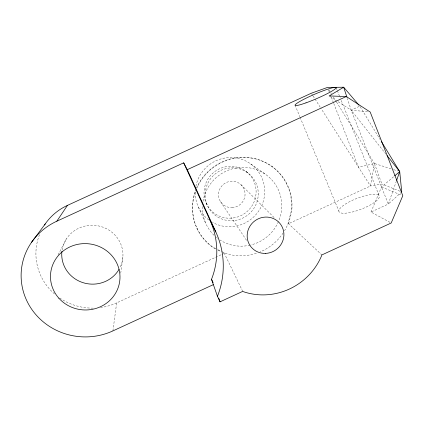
<?xml version="1.0" encoding="UTF-8"?>
<svg xmlns="http://www.w3.org/2000/svg" width="424" height="424" viewBox="0 0 424 424"><rect width="100%" height="100%" fill="white"/><g stroke="black" fill="none" stroke-linecap="round" stroke-linejoin="round"><path stroke-width="0.32" stroke-dasharray="2.12 1.59" d="M120.745 273.22L122.875 257.257M112.901 330.911L116.664 302.869L221.302 254.686M336.55 102.073L374.456 163.478L370.454 186.009L288.521 223.734L291.638 211.719A50.212 48.898 -38.1 0 0 255.54 158.926A50.212 48.898 -38.1 0 0 196.805 188.124M396.424 180.974L388.299 204.082L371 212.048L390.621 222.679M371 212.048L381.526 186.963L394.161 176.299M58.104 254.771L66.891 238.129M401.735 191.934L388.299 204.082L351.167 110.15L347.314 98.373M359.223 106.424L351.167 110.15L336.306 100.562M221.906 254.411L224.307 253.303L223.157 252.72M391.092 168.832L374.456 163.478L358.524 167.294L333.709 103.398M399.933 191.219L381.913 184.037L370.454 186.009L321.62 109.371M367.576 111.777L351.167 110.15L385.845 154.044M393.557 169.621L397.866 171.01M381.526 186.963L401.586 195.215M215.461 248.464L213.161 247.298A50.064 48.76 -38.1 0 1 195.665 190.259M217.761 249.625L221.206 251.374M221.779 251.665L224.466 253.022A50.064 48.76 -38.1 0 0 257.744 252.826M215.662 248.925L213.362 247.759A50.212 48.898 -38.1 0 1 195.586 191.171M217.968 250.091L220.851 251.549M271.938 166.499L272.309 166.727M329.702 96.296L335.755 100.207M250.754 163.971L265.981 174.688M246.026 171.444L248.003 173.05M288.103 223.347L321.869 254.93M240.975 184.684L275.118 218.551M220.496 201.607L246.895 240.853M311.682 93.778L312.748 95.448M313.103 96.004L321.265 108.814M328.902 89.676L331.335 93.619M333.418 97.001L336.2 101.506M360.146 106.721L380.1 139.443M206.101 202.926L207.294 205.147M224.079 252.826L242.714 291.389M198.379 207.082L206 223.92M295.046 105.12L299.832 116.701M300.086 117.31L338.893 211.194M336.153 87.614L337.128 90.068M337.371 90.678L340.292 98.029M341.267 100.477L379.247 196.005A21.582 5.809 -21.1 0 1 350.796 212.366A21.582 5.809 -21.1 0 1 347.293 202.932A21.582 5.809 -21.1 0 1 379.247 196.005M328.462 89.877L329.655 92.951M331.324 97.255L333.471 102.783M196.916 228.101L197.07 228.51M374.456 163.478L381.913 184.037M62.074 250.059A30.634 29.431 6.3 0 1 101.659 226.739A30.634 29.431 6.3 0 1 119.674 268.228M116.664 302.869A56.169 53.959 6.4 0 1 100.43 307.591M93.195 308.121A56.169 53.959 6.4 0 1 59.159 297.606M54.5 293.943A56.169 53.959 6.4 0 1 39.914 233.666M196.657 187.832A50.064 48.76 -38.1 0 1 255.216 158.719A50.064 48.76 -38.1 0 1 291.214 211.364L287.997 223.771A50.064 48.76 -38.1 0 1 284.573 230.709M283.195 232.898A50.064 48.76 -38.1 0 1 260.151 251.898M203.022 201.246A40.047 39.003 -38.1 0 1 252.852 168.567A40.047 39.003 -38.1 0 1 278.939 220.485M278.446 221.667A40.047 39.003 -38.1 0 1 250.727 245.003M250.102 245.152A40.047 39.003 -38.1 0 1 220.014 240.026M217.427 238.209A40.047 39.003 -38.1 0 1 216.431 237.419M214.046 235.293A40.047 39.003 -38.1 0 1 202.502 206.398M195.909 186.205A35.022 34.307 -39.7 0 1 240.419 158.921A35.022 34.307 -39.7 0 1 261.756 205.497A35.022 34.307 -39.7 0 1 212.466 222.346M208.735 219.913A35.022 34.307 -39.7 0 1 195.438 189.427M233.322 217.952A26.267 25.732 -39.7 0 0 250.823 176.177A26.267 25.732 -39.7 0 0 206.059 182.696A26.267 25.732 -39.7 0 0 233.322 217.952M235.029 220.443A26.781 26.214 -39.4 0 0 252.889 177.873A26.781 26.214 -39.4 0 0 207.257 184.519A26.781 26.214 -39.4 0 0 235.029 220.443M232.076 207.633A13.388 13.107 -39.4 0 0 243.143 187.334A13.388 13.107 -39.4 0 0 220.157 188.309A13.388 13.107 -39.4 0 0 232.076 207.633"/><path stroke-width="0.64" d="M396.641 180.348L399.715 171.609L381.478 141.701M213.293 284.674L112.901 330.911A63.754 60.833 4.8 0 1 27.613 302.407A63.754 60.833 4.8 0 1 56.827 221.201L67.458 205.391L311.327 93.222L327.508 87.424L343.668 87.217L358.953 105.157M31.62 242.205L45.257 223.909M394.665 175.87L399.715 171.609L387.07 155.597M56.827 221.201L183.687 162.843L187.276 169.669L215.816 231.923A87.736 84.535 -3.6 0 1 217.454 296.307L220.04 301.835L242.714 291.389L243.191 291.627A62.063 59.773 -36.4 0 0 321.726 255.449L321.869 254.93L391.198 222.992L402.8 195.718L370.2 112.037L346.281 96.524L329.151 95.941L343.668 87.217L346.911 97.133M187.276 169.669L346.281 96.524M183.687 162.843L209.907 220.014L215.816 231.923M209.907 220.014A80.364 77.772 -2.5 0 1 211.512 279.299L213.102 282.697M218.726 298.099L220.04 301.835M211.512 279.299L217.454 296.307M399.715 171.609L401.735 191.934M119.049 269.351A30.634 29.431 6.3 0 1 83.046 282.675A30.634 29.431 6.3 0 1 61.899 251.342M44.525 224.985A56.169 53.959 6.4 0 1 67.458 205.391M58.878 298.231A34.768 33.173 4.7 0 0 118.036 288.013A34.768 33.173 4.7 0 0 78.795 244.139A34.768 33.173 4.7 0 0 58.878 298.231M305.99 102.852A22.366 2.412 -23.3 0 0 336.153 87.614A22.366 2.412 -23.3 0 0 304.665 98.877A22.366 2.412 -23.3 0 0 305.99 102.852M265.731 253.388A18.614 17.925 -36.3 0 0 281.356 225.43A18.614 17.925 -36.3 0 0 249.529 226.893A18.614 17.925 -36.3 0 0 265.731 253.388"/></g></svg>
